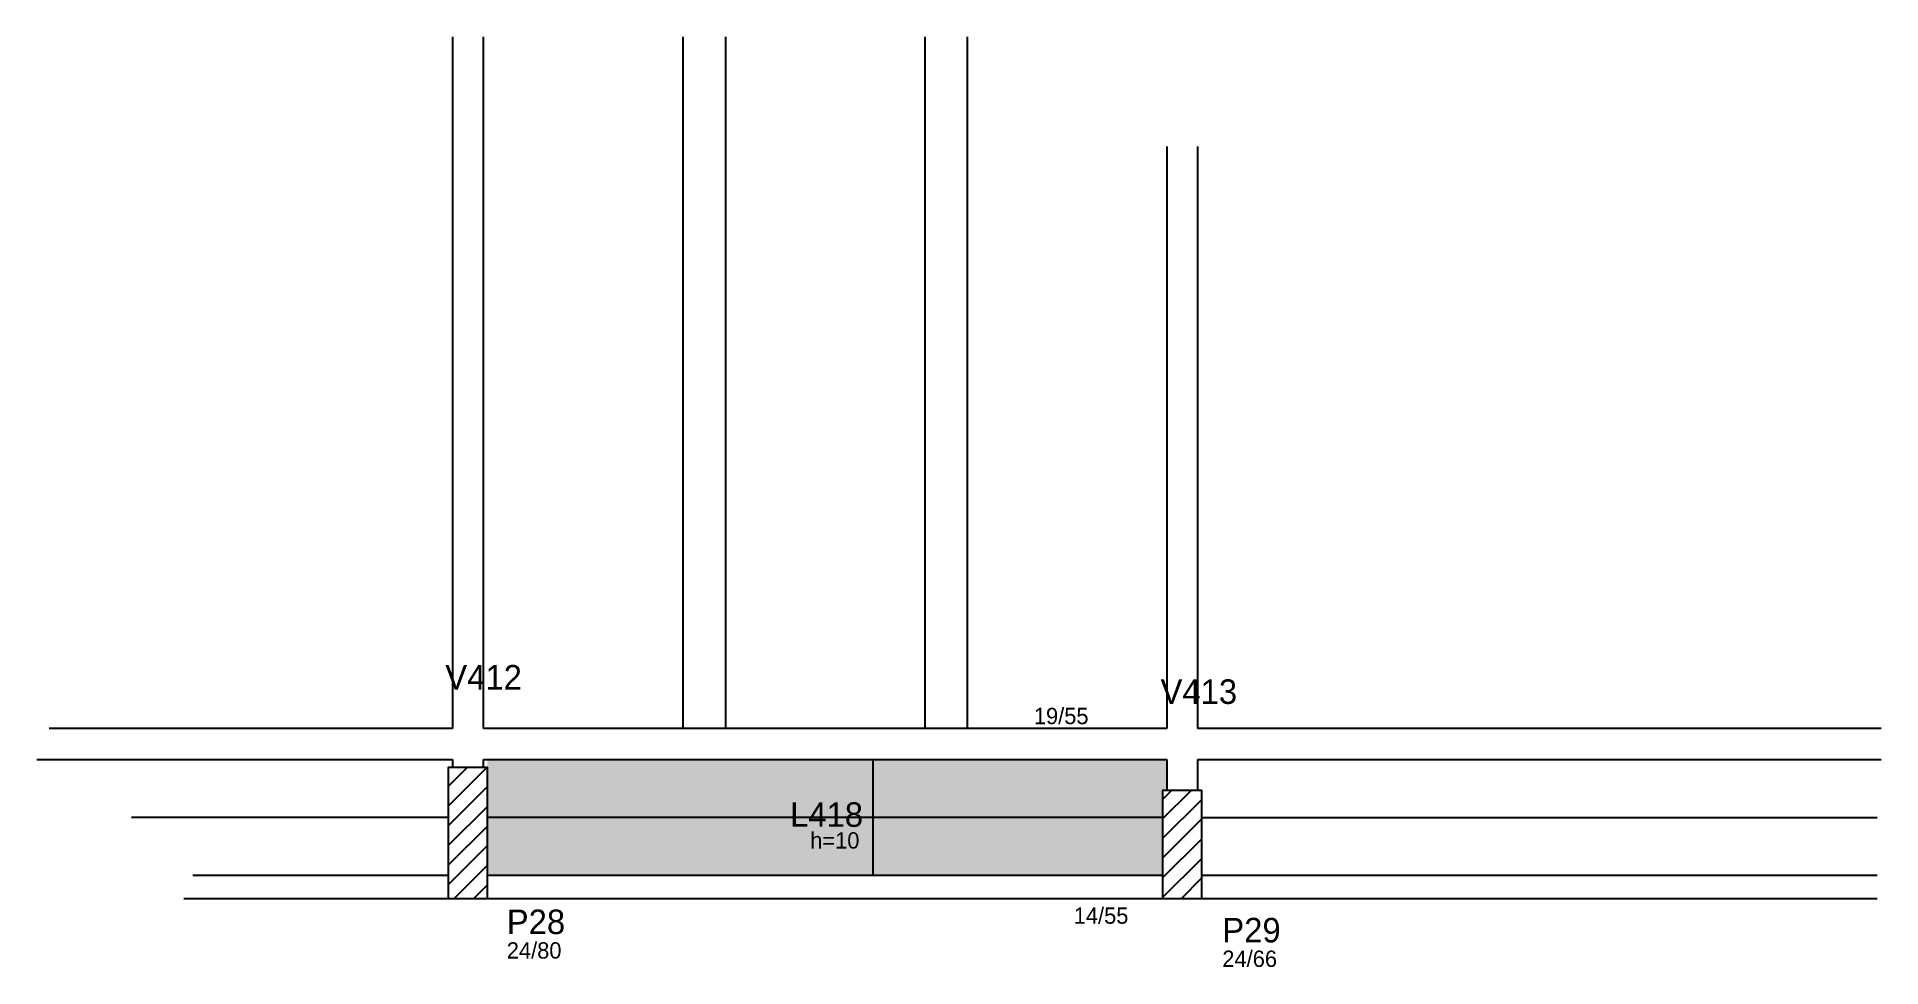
# Model space of a CAD drawing. Header units: metres. Extents: x 2594 to 3722, y 1444 to 2013.
import ezdxf

# ---------------------------------------------------------------- set-up
doc = ezdxf.new("R2010")
doc.units = ezdxf.units.M
for name, color, linetype in [('3', 7, 'Continuous'), ('4', 7, 'Continuous'), ('7', 7, 'Continuous'), ('Painéis', 7, 'Continuous'), ('REAPROVEITAMENTO', 7, 'Continuous')]:
    doc.layers.add(name, color=color, linetype=linetype)

msp = doc.modelspace()

# ---------------------------------------------------------------- hatches: boundary and pattern name
at = {"layer": 'REAPROVEITAMENTO'}
h = msp.add_hatch(color=7, dxfattribs=at)
h.dxf.hatch_style = 1
h.paths.add_polyline_path([(3285.3, 1552.1), (3282.8, 1552.1), (3282.8, 1552.1), (3283, 1500.1), (3283, 1500.1), (2870, 1500.1), (2870, 1500.1), (2870, 1571.1), (2870, 1571.1), (3285.5, 1571.1), (3285.5, 1571.1), (3285.3, 1552.1)])

# ---------------------------------------------------------------- linework, layer by layer
at = {"layer": '3', "color": 7, "lineweight": 25}
for p, q in [((2846, 1542.5), (2869.6, 1566.1)), ((2846, 1554.5), (2857.6, 1566.1)), ((2846, 1530.5), (2870, 1554.5)), ((3283, 1534.7), (3300.4, 1552.1)), ((3283, 1546.7), (3288.4, 1552.1)), ((3283, 1522.7), (3307, 1546.7)), ((2846, 1518.4), (2870, 1542.4)), ((3283, 1510.7), (3307, 1534.7)), ((2846, 1506.4), (2870, 1530.4)), ((2846, 1494.4), (2870, 1518.4)), ((3283, 1498.6), (3307, 1522.6)), ((2849.7, 1486.1), (2870, 1506.4)), ((3283, 1486.6), (3307, 1510.6)), ((2861.7, 1486.1), (2870, 1494.4)), ((3294.5, 1486.1), (3307, 1498.6)), ((3306.5, 1486.1), (3307, 1486.6))]:
    msp.add_line(p, q, dxfattribs=at)
for points in [[(2848.5, 2013.1), (2848.5, 1590.1)], [(2867.5, 1590.1), (2867.5, 2013.1)], [(3285.5, 1946.1), (3285.5, 1590.1)], [(3304.5, 1590.1), (3304.5, 1946.1)], [(2848.5, 1590.1), (2601.9, 1590.1)], [(3285.5, 1590.1), (2867.5, 1590.1)], [(3722.5, 1590.1), (3304.5, 1590.1)], [(2594.4, 1571.1), (2848.5, 1571.1)], [(2848.5, 1571.1), (2848.5, 1566.1)], [(2867.5, 1571.1), (3285.5, 1571.1)], [(2867.5, 1566.1), (2867.5, 1571.1)], [(3285.5, 1571.1), (3285.5, 1552.1)], [(3304.5, 1571.1), (3722.5, 1571.1)], [(3304.5, 1552.1), (3304.5, 1571.1)], [(3304.5, 1552.1), (3304.5, 1571.1)], [(2846, 1500.1), (2689.7, 1500.1)], [(3283, 1500.1), (2870, 1500.1)], [(3720, 1500.1), (3307, 1500.1)], [(2684.2, 1486.1), (2846, 1486.1)], [(2870, 1486.1), (3283, 1486.1)], [(3307, 1486.1), (3720, 1486.1)]]:
    msp.add_lwpolyline(points, dxfattribs=at)
at = {"layer": '7', "color": 7, "lineweight": 25}
for points in [[(2846, 1486.1), (2870, 1486.1), (2870, 1566.1), (2846, 1566.1), (2846, 1486.1)], [(3283, 1486.1), (3307, 1486.1), (3307, 1552.1), (3283, 1552.1), (3283, 1486.1)]]:
    msp.add_lwpolyline(points, dxfattribs=at)
at = {"layer": 'Painéis', "color": 7, "lineweight": 25}
for p, q in [((2989.5, 2013.1), (2989.5, 1590.1)), ((3015.5, 2013.1), (3015.5, 1590.1)), ((3137.5, 2013.1), (3137.5, 1590.1)), ((3163.5, 2013.1), (3163.5, 1590.1)), ((3106, 1500.1), (3106, 1571.1)), ((2846, 1535.6), (2652.2, 1535.6)), ((3283, 1535.6), (2870, 1535.6)), ((3307, 1535.6), (3720, 1535.6))]:
    msp.add_line(p, q, dxfattribs=at)

# ---------------------------------------------------------------- texts
at = {"layer": '3', "color": 7, "lineweight": 25}
for s, p in [('19/55', (3204.2, 1592.7)), ('h=10', (3067.4, 1516.6)), ('14/55', (3228.6, 1470.6)), ('24/80', (2881.8, 1449.3)), ('24/66', (3319.5, 1444.2))]:
    msp.add_text(s, height=10, dxfattribs=at).set_placement(p)
at = {"layer": '4', "color": 7, "lineweight": 25}
for s, p in [('V412', (2844.2, 1613.9)), ('V413', (3281.7, 1605.1)), ('L418', (3055.1, 1529.9)), ('P28', (2881.8, 1464.3)), ('P29', (3319.5, 1459.2))]:
    msp.add_text(s, height=15, dxfattribs=at).set_placement(p)

doc.saveas('drawing.dxf')
